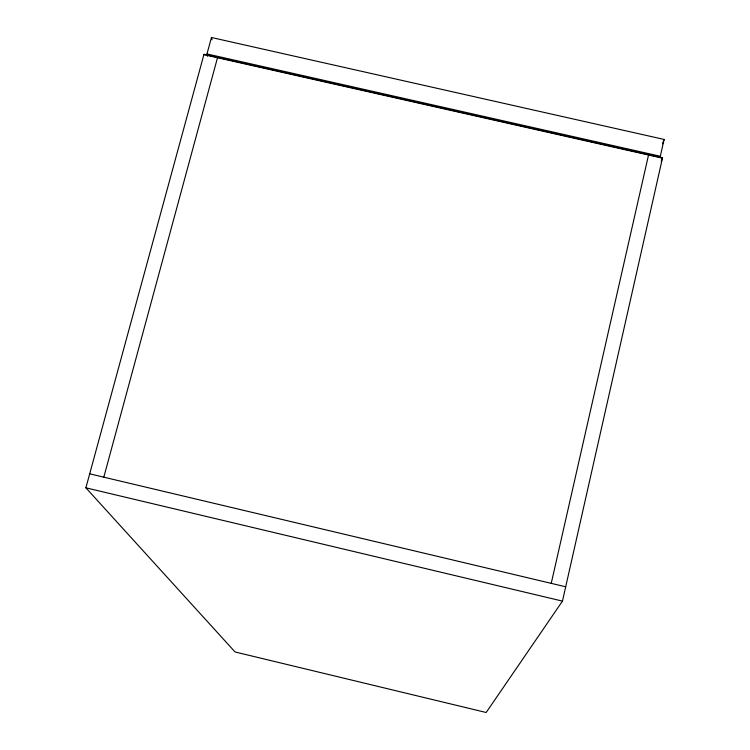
<?xml version="1.0" encoding="UTF-8"?>
<svg xmlns="http://www.w3.org/2000/svg" width="750" height="750" viewBox="0 0 750 750"><rect width="100%" height="100%" fill="white"/><g stroke="black" fill="none" stroke-linecap="round" stroke-linejoin="round"><path stroke-width="1.12" d="M664.116 139.444L660.319 156.263L206.972 53.953L211.453 37.5L664.116 139.444L662.475 143.822M562.463 601.116L662.55 157.734L204.009 54.244L85.884 487.819L235.059 651.966L486.169 712.5L562.463 601.116L85.884 487.819M551.241 583.359L648.628 154.594M103.809 477.169L217.613 57.319M661.191 161.456L662.55 157.734M203.897 54.675L662.447 158.175M89.7 473.822L565.697 586.791M206.972 53.953L207.544 56.222M211.453 37.5L211.997 39.778"/></g></svg>
